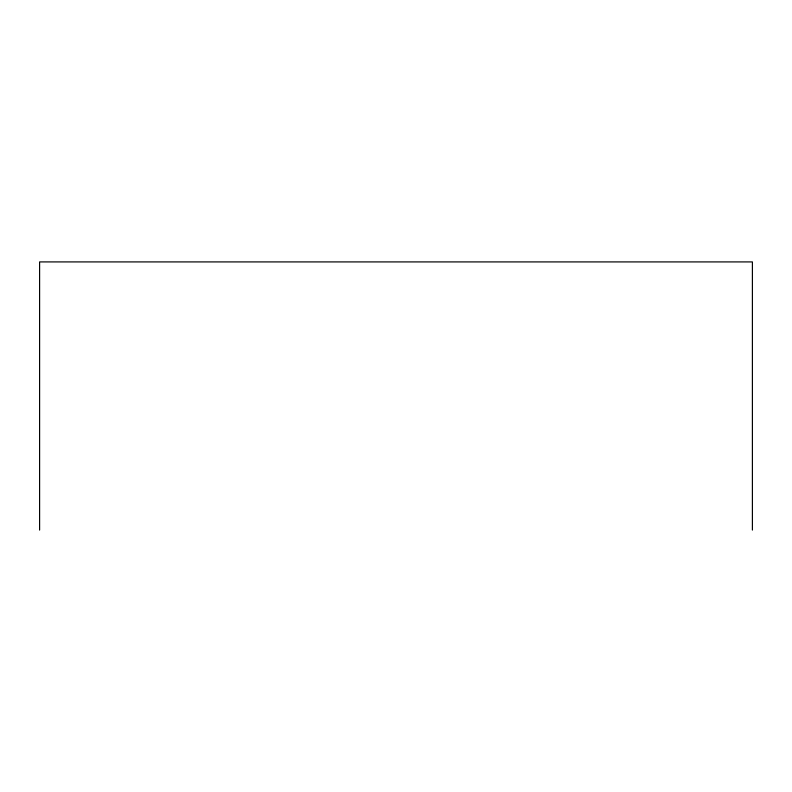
<?xml version="1.0" encoding="UTF-8"?>
<svg xmlns="http://www.w3.org/2000/svg" width="792" height="792" viewBox="0 0 792 792"><rect width="100%" height="100%" fill="white"/><g stroke="black" fill="none" stroke-linecap="round" stroke-linejoin="round"><path stroke-width="1.19" d="M752.4 530.086L752.4 261.914L39.6 261.914L39.6 530.086"/></g></svg>
